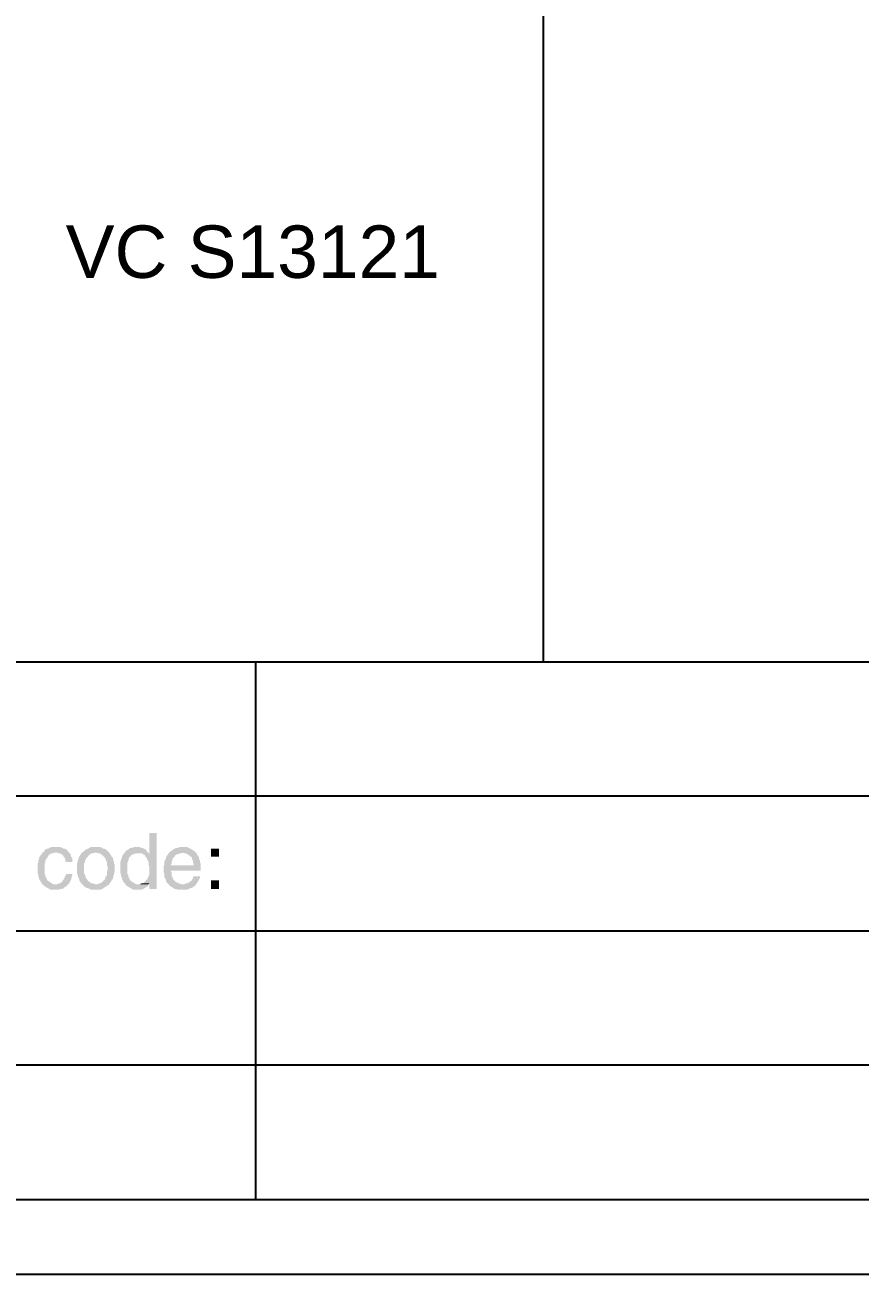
# Model space of a CAD drawing. Header units: millimetres. Extents: x 7018 to 13530, y 4187 to 5692.
# Drawn here: x 7550 to 7597.9, y 4524.9 to 4596.4 of the extents above; entities that cross this region are included whole.
import ezdxf

# ---------------------------------------------------------------- set-up
doc = ezdxf.new("R2010")
doc.units = ezdxf.units.MM
doc.styles.get("Standard").update_dxf_attribs({"font": 'arial.ttf'})

msp = doc.modelspace()

# ---------------------------------------------------------------- hatches: boundary and pattern name
at = {"transparency": 33554559}
for points in [[(7557.575, 4550.163), (7557.169, 4550.163), (7557.169, 4548.945), (7556.808, 4548.945), (7556.898, 4548.9), (7556.943, 4548.809), (7556.988, 4548.764), (7557.033, 4548.719), (7557.033, 4548.629), (7557.078, 4548.584), (7557.124, 4548.493), (7557.124, 4548.313), (7557.169, 4548.223), (7557.169, 4547.816), (7557.124, 4547.726), (7557.124, 4547.681), (7557.078, 4547.591), (7557.033, 4547.501), (7556.988, 4547.455), (7556.988, 4547.455), (7556.898, 4547.365), (7556.853, 4547.32), (7556.763, 4547.275), (7557.169, 4547.275), (7557.169, 4546.959), (7557.575, 4546.959)], [(7551.031, 4549.035), (7550.986, 4548.945), (7550.941, 4548.9), (7550.895, 4548.809), (7550.85, 4548.764), (7550.85, 4548.674), (7550.805, 4548.584), (7550.805, 4548.493), (7550.76, 4548.403), (7550.76, 4547.862), (7550.805, 4547.771), (7550.805, 4547.681), (7550.85, 4547.591), (7550.85, 4547.501), (7550.895, 4547.455), (7550.941, 4547.365), (7550.986, 4547.32), (7551.031, 4547.23), (7551.798, 4547.23), (7551.663, 4547.23), (7551.572, 4547.275), (7551.527, 4547.32), (7551.437, 4547.365), (7551.392, 4547.41), (7551.302, 4547.455), (7551.302, 4547.501), (7551.256, 4547.591), (7551.211, 4547.681), (7551.211, 4547.726), (7551.166, 4547.816), (7551.166, 4548.403), (7551.211, 4548.493), (7551.211, 4548.584), (7551.256, 4548.674), (7551.302, 4548.719), (7551.347, 4548.809), (7551.347, 4548.809), (7551.392, 4548.9), (7551.482, 4548.945), (7551.527, 4548.99), (7551.618, 4548.99), (7551.708, 4549.035), (7551.798, 4549.035)], [(7551.798, 4549.351), (7551.527, 4549.351), (7551.437, 4549.306), (7551.392, 4549.261), (7551.302, 4549.261), (7551.211, 4549.216), (7551.166, 4549.17), (7551.121, 4549.08), (7551.031, 4549.035), (7551.888, 4549.035), (7551.979, 4548.99), (7552.069, 4548.99), (7552.114, 4548.945), (7552.204, 4548.9), (7552.249, 4548.809), (7552.294, 4548.764), (7552.34, 4548.674), (7552.34, 4548.584), (7552.385, 4548.493), (7552.746, 4548.493), (7552.746, 4548.719), (7552.701, 4548.764), (7552.656, 4548.854), (7552.656, 4548.945), (7552.61, 4548.99), (7552.52, 4549.08), (7552.475, 4549.125), (7552.475, 4549.17), (7552.385, 4549.216), (7552.34, 4549.261), (7552.249, 4549.261), (7552.159, 4549.306), (7552.069, 4549.351), (7551.888, 4549.351)], [(7554.1, 4549.351), (7553.784, 4549.351), (7553.739, 4549.306), (7553.648, 4549.261), (7553.558, 4549.216), (7553.513, 4549.216), (7553.423, 4549.125), (7553.378, 4549.08), (7553.287, 4549.035), (7553.287, 4549.035), (7553.242, 4548.945), (7553.197, 4548.9), (7553.152, 4548.809), (7553.107, 4548.764), (7553.107, 4548.674), (7553.062, 4548.584), (7553.062, 4548.493), (7553.017, 4548.403), (7553.017, 4548.132), (7553.017, 4547.862), (7553.062, 4547.771), (7553.062, 4547.681), (7553.107, 4547.591), (7553.152, 4547.501), (7553.152, 4547.455), (7553.197, 4547.365), (7553.242, 4547.32), (7553.287, 4547.23), (7554.1, 4547.23), (7554.055, 4547.23), (7553.964, 4547.275), (7553.874, 4547.275), (7553.784, 4547.32), (7553.739, 4547.365), (7553.648, 4547.41), (7553.603, 4547.501), (7553.558, 4547.546), (7553.513, 4547.591), (7553.513, 4547.681), (7553.468, 4547.771), (7553.423, 4547.862), (7553.423, 4548.403), (7553.468, 4548.493), (7553.468, 4548.584), (7553.513, 4548.629), (7553.558, 4548.719), (7553.603, 4548.764), (7553.648, 4548.809), (7553.694, 4548.9), (7553.784, 4548.945), (7553.829, 4548.99), (7553.919, 4548.99), (7554.01, 4549.035), (7554.867, 4549.035), (7554.822, 4549.08), (7554.732, 4549.17), (7554.686, 4549.216), (7554.596, 4549.261), (7554.506, 4549.261), (7554.461, 4549.306), (7554.371, 4549.351), (7554.19, 4549.351)], [(7554.867, 4549.035), (7554.1, 4549.035), (7554.145, 4549.035), (7554.235, 4548.99), (7554.325, 4548.99), (7554.371, 4548.945), (7554.461, 4548.9), (7554.506, 4548.854), (7554.596, 4548.764), (7554.641, 4548.719), (7554.641, 4548.674), (7554.686, 4548.584), (7554.732, 4548.493), (7554.732, 4548.313), (7554.777, 4548.223), (7554.777, 4548.042), (7554.732, 4547.952), (7554.732, 4547.771), (7554.686, 4547.681), (7554.641, 4547.636), (7554.641, 4547.546), (7554.596, 4547.501), (7554.551, 4547.455), (7554.461, 4547.365), (7554.416, 4547.32), (7554.325, 4547.275), (7554.28, 4547.275), (7554.19, 4547.23), (7553.333, 4547.23), (7553.378, 4547.185), (7553.423, 4547.094), (7553.513, 4547.049), (7553.603, 4547.004), (7553.648, 4547.004), (7553.739, 4546.959), (7553.829, 4546.914), (7554.371, 4546.914), (7554.461, 4546.959), (7554.551, 4547.004), (7554.596, 4547.049), (7554.686, 4547.094), (7554.732, 4547.139), (7554.822, 4547.185), (7554.867, 4547.23), (7554.867, 4547.23), (7554.912, 4547.32), (7554.957, 4547.365), (7555.002, 4547.455), (7555.048, 4547.501), (7555.093, 4547.591), (7555.093, 4547.681), (7555.138, 4547.771), (7555.138, 4547.862), (7555.183, 4547.952), (7555.183, 4548.132), (7555.183, 4548.313), (7555.138, 4548.403), (7555.138, 4548.493), (7555.093, 4548.584), (7555.093, 4548.674), (7555.048, 4548.764), (7555.002, 4548.809), (7554.957, 4548.9), (7554.912, 4548.945)], [(7555.725, 4549.035), (7555.679, 4548.945), (7555.634, 4548.9), (7555.589, 4548.809), (7555.589, 4548.719), (7555.544, 4548.674), (7555.544, 4548.584), (7555.499, 4548.493), (7555.499, 4547.862), (7555.544, 4547.771), (7555.544, 4547.681), (7555.589, 4547.591), (7555.589, 4547.546), (7555.634, 4547.455), (7555.679, 4547.365), (7555.725, 4547.32), (7555.77, 4547.275), (7555.815, 4547.185), (7555.86, 4547.139), (7555.95, 4547.094), (7555.995, 4547.049), (7556.086, 4547.004), (7556.176, 4546.959), (7556.221, 4546.914), (7556.717, 4546.914), (7556.808, 4546.959), (7556.898, 4547.004), (7556.943, 4547.049), (7557.033, 4547.094), (7557.078, 4547.139), (7557.124, 4547.23), (7556.402, 4547.23), (7556.311, 4547.275), (7556.266, 4547.32), (7556.176, 4547.365), (7556.131, 4547.41), (7556.04, 4547.455), (7556.04, 4547.546), (7555.995, 4547.591), (7555.95, 4547.681), (7555.95, 4547.771), (7555.905, 4547.816), (7555.905, 4548.448), (7555.95, 4548.539), (7555.95, 4548.629), (7555.995, 4548.674), (7555.995, 4548.764), (7556.04, 4548.809), (7556.086, 4548.809), (7556.131, 4548.9), (7556.176, 4548.945), (7556.266, 4548.945), (7556.356, 4548.99), (7556.537, 4548.99)], [(7556.447, 4549.351), (7556.266, 4549.351), (7556.176, 4549.306), (7556.086, 4549.306), (7555.995, 4549.261), (7555.95, 4549.216), (7555.86, 4549.17), (7555.815, 4549.125), (7555.77, 4549.035), (7555.725, 4549.035), (7556.537, 4548.99), (7556.763, 4548.99), (7556.808, 4548.945), (7557.169, 4548.945), (7557.124, 4548.99), (7557.124, 4549.035), (7557.033, 4549.08), (7556.988, 4549.17), (7556.943, 4549.216), (7556.853, 4549.261), (7556.763, 4549.306), (7556.717, 4549.306), (7556.627, 4549.351), (7556.537, 4549.351)], [(7559.109, 4549.351), (7558.884, 4549.351), (7558.794, 4549.306), (7558.703, 4549.306), (7558.613, 4549.261), (7558.523, 4549.216), (7558.478, 4549.17), (7558.387, 4549.125), (7558.342, 4549.08), (7558.297, 4549.035), (7559.064, 4549.035), (7559.2, 4548.99), (7559.245, 4548.99), (7559.335, 4548.945), (7559.425, 4548.9), (7559.471, 4548.854), (7559.516, 4548.809), (7559.561, 4548.809), (7559.606, 4548.719), (7559.606, 4548.674), (7559.651, 4548.584), (7559.651, 4548.493), (7559.696, 4548.403), (7559.696, 4548.313), (7558.387, 4548.313), (7557.981, 4548.268), (7557.981, 4547.907), (7558.026, 4547.816), (7558.026, 4547.636), (7558.071, 4547.546), (7558.117, 4547.501), (7558.117, 4547.41), (7558.162, 4547.32), (7558.207, 4547.275), (7558.252, 4547.23), (7559.064, 4547.23), (7558.974, 4547.23), (7558.884, 4547.275), (7558.839, 4547.275), (7558.748, 4547.32), (7558.658, 4547.365), (7558.613, 4547.41), (7558.568, 4547.455), (7558.523, 4547.501), (7558.523, 4547.546), (7558.478, 4547.636), (7558.432, 4547.681), (7558.432, 4547.907), (7558.387, 4547.997), (7560.102, 4547.997), (7560.102, 4548.403), (7560.057, 4548.493), (7560.057, 4548.584), (7560.012, 4548.674), (7560.012, 4548.764), (7559.967, 4548.809), (7559.922, 4548.9), (7559.877, 4548.945), (7559.832, 4549.035), (7559.786, 4549.08), (7559.741, 4549.125), (7559.651, 4549.17), (7559.606, 4549.216), (7559.516, 4549.261), (7559.425, 4549.306), (7559.335, 4549.351), (7559.2, 4549.351)], [(7558.297, 4549.035), (7558.252, 4548.99), (7558.207, 4548.9), (7558.162, 4548.854), (7558.117, 4548.764), (7558.117, 4548.719), (7558.071, 4548.629), (7558.026, 4548.539), (7558.026, 4548.358), (7557.981, 4548.268), (7558.387, 4548.313), (7558.432, 4548.403), (7558.432, 4548.493), (7558.478, 4548.584), (7558.478, 4548.629), (7558.523, 4548.719), (7558.568, 4548.764), (7558.613, 4548.809), (7558.658, 4548.9), (7558.748, 4548.945), (7558.794, 4548.945), (7558.884, 4548.99), (7558.974, 4548.99), (7559.064, 4549.035)], [(7561.14, 4548.809), (7561.14, 4549.261), (7560.689, 4549.261), (7560.689, 4548.809)], [(7552.746, 4547.816), (7552.385, 4547.816), (7552.385, 4547.771), (7552.34, 4547.681), (7552.294, 4547.591), (7552.249, 4547.501), (7552.204, 4547.455), (7552.159, 4547.365), (7552.114, 4547.32), (7552.024, 4547.275), (7551.979, 4547.275), (7551.888, 4547.23), (7551.031, 4547.23), (7551.076, 4547.185), (7551.121, 4547.139), (7551.211, 4547.094), (7551.256, 4547.049), (7551.347, 4547.004), (7551.437, 4546.959), (7551.482, 4546.914), (7551.979, 4546.914), (7552.069, 4546.959), (7552.159, 4546.959), (7552.249, 4547.004), (7552.294, 4547.049), (7552.385, 4547.094), (7552.43, 4547.139), (7552.475, 4547.185), (7552.52, 4547.23), (7552.565, 4547.275), (7552.61, 4547.365), (7552.656, 4547.455), (7552.701, 4547.546), (7552.701, 4547.591), (7552.746, 4547.726)], [(7560.057, 4547.681), (7559.696, 4547.681), (7559.651, 4547.636), (7559.651, 4547.546), (7559.606, 4547.501), (7559.561, 4547.41), (7559.471, 4547.365), (7559.425, 4547.32), (7559.335, 4547.275), (7559.245, 4547.275), (7559.155, 4547.23), (7558.252, 4547.23), (7558.342, 4547.139), (7558.387, 4547.094), (7558.478, 4547.049), (7558.523, 4547.004), (7558.613, 4546.959), (7558.703, 4546.959), (7558.748, 4546.914), (7559.335, 4546.914), (7559.425, 4546.959), (7559.516, 4547.004), (7559.561, 4547.004), (7559.651, 4547.049), (7559.696, 4547.094), (7559.786, 4547.139), (7559.832, 4547.23), (7559.877, 4547.275), (7559.922, 4547.365), (7559.967, 4547.41), (7560.012, 4547.501), (7560.057, 4547.591)], [(7561.14, 4546.959), (7561.14, 4547.455), (7560.689, 4547.455), (7560.689, 4546.959)], [(7556.763, 4547.275), (7556.717, 4547.275), (7556.627, 4547.23), (7556.537, 4547.23), (7557.124, 4547.23), (7557.169, 4547.275)]]:
    msp.add_hatch(color=256, dxfattribs=at).paths.add_polyline_path(points)

# ---------------------------------------------------------------- linework, layer by layer
for p, q in [((7579.717, 4815.918), (7579.717, 4559.957)), ((7518.716, 4529.177), (7927.972, 4529.177))]:
    msp.add_line(p, q)
msp.add_lwpolyline([(7932.01, 4524.918), (7932.01, 4821.918), (7512.01, 4821.918), (7512.01, 4524.918)], close=True)
for points in [[(7531.534, 4559.957), (7927.972, 4559.957)], [(7563.235, 4559.957), (7563.235, 4529.177)], [(7531.534, 4552.285), (7827.664, 4552.285)], [(7531.534, 4544.567), (7880.604, 4544.567)], [(7531.534, 4536.894), (7827.664, 4536.894)]]:
    msp.add_lwpolyline(points)

# ---------------------------------------------------------------- texts
at = {"insert": (7563.085, 4583.41), "char_height": 2.9997, "width": 34.34827, "attachment_point": 5}
msp.add_mtext('VC S13121', dxfattribs=at)

doc.saveas('drawing.dxf')
